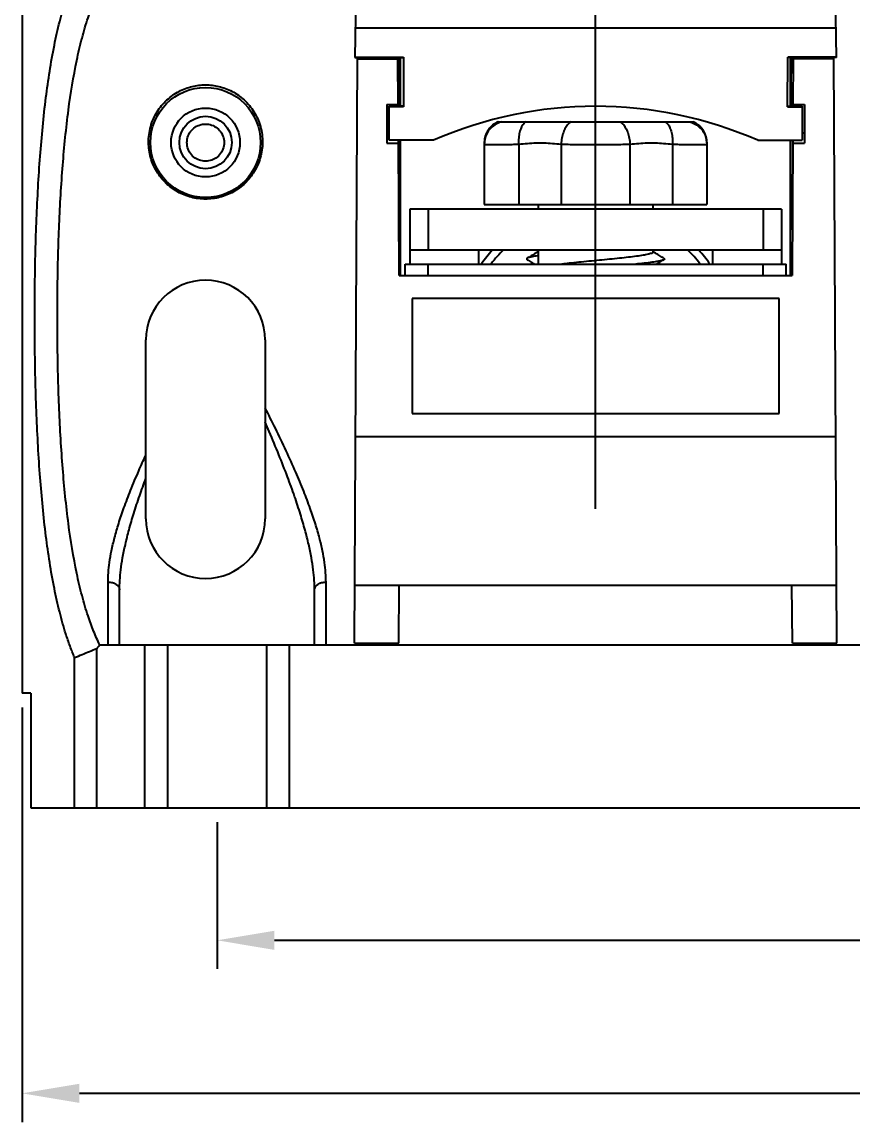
# Model space of a CAD drawing. Header units: millimetres. Extents: x 107 to 2900, y 85 to 3996.
# Drawn here: x 1994.32 to 2030.5, y 3585.27 to 3633.21 of the extents above; entities that cross this region are included whole.
import ezdxf
from ezdxf.lldxf.tags import DXFTag

# ---------------------------------------------------------------- set-up
doc = ezdxf.new("R2010")
doc.units = ezdxf.units.MM
doc.layers.add('2', color=7, linetype='Continuous')
doc.styles.get("Standard").update_dxf_attribs({"font": 'BareunDotumPro1.ttf'})
tags = doc.linetypes.add('CENTER', pattern=[2, 1.25, -0.25, 0.25, -0.25]).pattern_tags.tags
tags[10:11] = [DXFTag(74, 4), DXFTag(75, 0), DXFTag(340, '0'), DXFTag(46, 1.0), DXFTag(50, 0.0), DXFTag(44, 0.0), DXFTag(45, 0.0)]
tags[8:9] = [DXFTag(74, 4), DXFTag(75, 0), DXFTag(340, '0'), DXFTag(46, 1.0), DXFTag(50, 0.0), DXFTag(44, 0.0), DXFTag(45, 0.0)]
tags[6:7] = [DXFTag(74, 4), DXFTag(75, 0), DXFTag(340, '0'), DXFTag(46, 1.0), DXFTag(50, 0.0), DXFTag(44, 0.0), DXFTag(45, 0.0)]
tags[4:5] = [DXFTag(74, 4), DXFTag(75, 0), DXFTag(340, '0'), DXFTag(46, 1.0), DXFTag(50, 0.0), DXFTag(44, 0.0), DXFTag(45, 0.0)]
doc.dimstyles.new('ISO-25', dxfattribs={"dimtxt": 2.5, "dimasz": 2.5, "dimexe": 1.25, "dimexo": 0.625, "dimtad": 1, "dimtxsty": 'Standard', "dimcen": 2.5, "dimadec": 0, "dimazin": 0, "dimtfac": 1, "dimtmove": 0, "dimatfit": 3, "dimfxl": 0, "dimarcsym": 0})

# ---------------------------------------------------------------- blocks, each defined once
blk = doc.blocks.new('*D58')
at = {"color": 0, "lineweight": -2}
for p, q in [((2002.82, 3598.334), (2002.82, 3591.938)), ((2095.82, 3598.334), (2095.82, 3591.938)), ((2005.32, 3593.188), (2093.32, 3593.188))]:
    blk.add_line(p, q, dxfattribs=at)
at = {"color": 0}
for points in [[(2005.32, 3593.604), (2005.32, 3592.771), (2002.82, 3593.188)], [(2093.32, 3592.771), (2093.32, 3593.604), (2095.82, 3593.188)]]:
    blk.add_solid(points, dxfattribs=at)
at = {"layer": 'Defpoints', "color": 0}
for p in [(2002.82, 3598.959), (2095.82, 3598.959), (2095.82, 3593.188)]:
    blk.add_point(p, dxfattribs=at)
at = {"color": 0, "insert": (2049.32, 3595.063), "char_height": 2.5, "attachment_point": 5}
blk.add_mtext('93', dxfattribs=at)
blk = doc.blocks.new('*D59')
at = {"color": 0, "lineweight": -2}
for p, q in [((1994.32, 3603.334), (1994.32, 3585.269)), ((2104.32, 3603.334), (2104.32, 3585.269)), ((1996.82, 3586.519), (2101.82, 3586.519))]:
    blk.add_line(p, q, dxfattribs=at)
at = {"color": 0}
for points in [[(1996.82, 3586.936), (1996.82, 3586.103), (1994.32, 3586.519)], [(2101.82, 3586.103), (2101.82, 3586.936), (2104.32, 3586.519)]]:
    blk.add_solid(points, dxfattribs=at)
at = {"layer": 'Defpoints', "color": 0}
for p in [(1994.32, 3603.959), (2104.32, 3603.959), (2104.32, 3586.519)]:
    blk.add_point(p, dxfattribs=at)
at = {"color": 0, "insert": (2049.32, 3588.394), "char_height": 2.5, "attachment_point": 5}
blk.add_mtext('110', dxfattribs=at)

msp = doc.modelspace()

# ---------------------------------------------------------------- linework, layer by layer
at = {"color": 7, "linetype": 'Continuous'}
for p, q in [((1994.32, 3697.459), (1994.32, 3603.959)), ((2008.895, 3635.959), (2008.82, 3631.658)), ((2029.819, 3631.658), (2029.744, 3635.959)), ((2008.843, 3632.961), (2029.796, 3632.961)), ((2008.806, 3606.144), (2008.94, 3631.658)), ((2008.82, 3631.658), (2010.942, 3631.658)), ((2008.821, 3631.68), (2010.942, 3631.68)), ((2008.94, 3631.608), (2010.706, 3631.608)), ((2010.716, 3629.54), (2010.705, 3631.658)), ((2010.82, 3629.54), (2010.82, 3631.658)), ((2010.942, 3631.68), (2010.953, 3629.518)), ((2027.686, 3629.518), (2027.697, 3631.68)), ((2029.819, 3631.68), (2027.697, 3631.68)), ((2029.819, 3631.658), (2027.697, 3631.658)), ((2027.82, 3629.54), (2027.82, 3631.658)), ((2027.934, 3631.658), (2027.923, 3629.54)), ((2029.699, 3631.608), (2027.933, 3631.608)), ((2029.833, 3606.144), (2029.699, 3631.658)), ((2010.22, 3629.615), (2010.716, 3629.615)), ((2010.22, 3629.615), (2010.22, 3627.934)), ((2027.923, 3629.615), (2028.42, 3629.615)), ((2028.42, 3629.615), (2028.42, 3627.934)), ((2010.953, 3629.54), (2010.32, 3629.54)), ((2010.32, 3628.054), (2010.32, 3629.54)), ((2010.953, 3629.518), (2010.32, 3629.518)), ((2027.686, 3629.54), (2028.32, 3629.54)), ((2027.686, 3629.518), (2028.32, 3629.518)), ((2028.32, 3629.54), (2028.32, 3628.054)), ((2015.224, 3628.859), (2016.288, 3628.859)), ((2018.256, 3628.859), (2020.383, 3628.859)), ((2022.351, 3628.859), (2023.415, 3628.859)), ((2010.22, 3628.38), (2010.32, 3628.38)), ((2028.32, 3628.38), (2028.42, 3628.38)), ((2010.22, 3627.934), (2010.725, 3627.934)), ((2012.252, 3628.054), (2010.32, 3628.054)), ((2010.755, 3622.159), (2010.724, 3628.054)), ((2010.82, 3622.159), (2010.82, 3628.054)), ((2014.47, 3627.942), (2014.47, 3625.259)), ((2015.97, 3627.892), (2015.97, 3625.259)), ((2017.82, 3627.892), (2017.82, 3625.259)), ((2020.82, 3627.892), (2020.82, 3625.259)), ((2022.669, 3627.892), (2022.669, 3625.259)), ((2024.169, 3627.942), (2024.169, 3625.259)), ((2026.387, 3628.054), (2028.32, 3628.054)), ((2027.82, 3622.159), (2027.82, 3628.054)), ((2027.915, 3628.054), (2027.884, 3622.159)), ((2027.914, 3627.934), (2028.42, 3627.934)), ((2011.22, 3625.059), (2011.22, 3622.659)), ((2027.42, 3625.059), (2011.22, 3625.059)), ((2012.02, 3625.059), (2012.02, 3623.259)), ((2014.47, 3625.259), (2024.169, 3625.259)), ((2016.82, 3625.259), (2016.82, 3625.059)), ((2021.82, 3625.259), (2021.82, 3625.059)), ((2026.62, 3625.059), (2026.62, 3623.259)), ((2027.42, 3625.059), (2027.42, 3622.659)), ((2027.42, 3623.259), (2011.22, 3623.259)), ((2014.22, 3623.259), (2014.22, 3622.659)), ((2016.82, 3623.259), (2016.82, 3622.659)), ((2021.82, 3623.259), (2021.82, 3623.184)), ((2024.42, 3623.259), (2024.42, 3622.659)), ((2011.02, 3622.659), (2027.62, 3622.659)), ((2011.02, 3622.159), (2011.02, 3622.659)), ((2012.02, 3622.159), (2012.02, 3622.659)), ((2026.62, 3622.159), (2026.62, 3622.659)), ((2027.62, 3622.159), (2027.62, 3622.659)), ((2010.755, 3622.159), (2027.884, 3622.159)), ((2027.32, 3621.159), (2011.32, 3621.159)), ((2011.32, 3621.159), (2011.32, 3616.144)), ((2027.32, 3616.144), (2027.32, 3621.159)), ((2011.32, 3616.144), (2027.32, 3616.144)), ((2008.853, 3615.144), (2029.786, 3615.144)), ((1998.07, 3606.059), (1998.07, 3608.803)), ((2007.57, 3606.059), (2007.57, 3608.803)), ((2008.82, 3608.659), (2029.82, 3608.659)), ((2010.741, 3606.144), (2010.763, 3608.659)), ((2027.898, 3606.144), (2027.876, 3608.659)), ((1998.57, 3606.059), (1998.57, 3608.459)), ((2007.07, 3606.059), (2007.07, 3608.459)), ((2008.806, 3606.144), (2010.741, 3606.144)), ((2027.898, 3606.144), (2029.833, 3606.144)), ((1997.576, 3598.959), (1997.576, 3605.906)), ((1997.71, 3606.059), (2100.929, 3606.059)), ((1999.67, 3598.959), (1999.67, 3606.059)), ((2000.67, 3598.959), (2000.67, 3606.059)), ((2004.97, 3606.059), (2004.97, 3598.959)), ((2005.97, 3606.059), (2005.97, 3598.959)), ((1996.612, 3598.959), (1996.612, 3605.51)), ((1994.706, 3603.959), (1994.32, 3603.959)), ((1994.706, 3603.959), (1994.706, 3598.959)), ((1994.706, 3598.959), (2103.833, 3598.959))]:
    msp.add_line(p, q, dxfattribs=at)
msp.add_line((2000.67, 3598.959), (2004.97, 3598.959))
for radius in [2.4, 1.5, 1.141]:
    msp.add_circle((2002.32, 3627.959), radius, dxfattribs=at)
for centre, radius, start, end in [((2019.32, 3611.986), 17.553, 66.2563, 113.7437), ((2015.47, 3627.942), 1, 113.5943, 180.0001), ((2023.169, 3627.942), 1, 359.9999, 66.4057), ((2019.32, 3619.159), 6.09, 137.6543, 144.7239), ((2019.32, 3619.159), 5.75, 134.2013, 142.3021), ((2019.32, 3619.159), 5.75, 37.6979, 45.7987), ((2019.32, 3619.159), 6.09, 35.2761, 42.3457)]:
    msp.add_arc(centre, radius, start, end, dxfattribs=at)
for points, knots in [([(1996.612, 3605.509), (1996.541, 3605.674), (1996.406, 3606.017), (1996.182, 3606.675), (1995.948, 3607.51), (1995.632, 3608.925), (1995.331, 3610.882), (1995.09, 3613.41), (1994.94, 3616.12), (1994.87, 3618.935), (1994.87, 3621.783), (1994.94, 3624.597), (1995.09, 3627.307), (1995.331, 3629.835), (1995.632, 3631.792), (1995.948, 3633.207), (1996.182, 3634.042), (1996.406, 3634.7), (1996.541, 3635.043), (1996.612, 3635.208)], [0, 0, 0, 0, 0.537871, 1.105252, 2.084338, 3.137699, 5.45389, 8.016772, 10.755703, 13.592942, 16.462472, 19.299679, 22.038534, 24.601412, 26.917623, 27.970973, 28.950044, 29.517439, 30.055335, 30.055335, 30.055335, 30.055335]), ([(1997.709, 3606.058), (1997.613, 3606.255), (1997.429, 3606.672), (1997.168, 3607.39), (1996.921, 3608.232), (1996.61, 3609.567), (1996.313, 3611.414), (1996.075, 3613.801), (1995.928, 3616.358), (1995.858, 3619.015), (1995.858, 3621.703), (1995.928, 3624.359), (1996.075, 3626.916), (1996.313, 3629.303), (1996.61, 3631.15), (1996.921, 3632.485), (1997.168, 3633.327), (1997.429, 3634.045), (1997.613, 3634.462), (1997.709, 3634.659)], [0, 0, 0, 0, 0.658397, 1.364436, 2.291578, 3.287885, 5.476296, 7.89611, 10.481382, 13.159135, 15.86728, 18.545002, 21.130203, 23.550012, 25.738443, 26.73474, 27.661867, 28.367915, 29.026342, 29.026342, 29.026342, 29.026342]), ([(2010.796, 3629.54), (2010.793, 3629.997), (2010.789, 3630.703), (2010.783, 3631.409), (2010.781, 3631.658)], [0, 0, 0, 0, 1.371543, 2.118142, 2.118142, 2.118142, 2.118142]), ([(2027.843, 3629.54), (2027.846, 3629.997), (2027.85, 3630.703), (2027.856, 3631.409), (2027.858, 3631.658)], [0, 0, 0, 0, 1.371543, 2.118142, 2.118142, 2.118142, 2.118142]), ([(1999.835, 3627.959), (1999.833, 3628.195), (1999.896, 3628.665), (2000.179, 3629.305), (2000.611, 3629.828), (2001.142, 3630.203), (2001.722, 3630.422), (2002.319, 3630.494), (2002.917, 3630.422), (2003.497, 3630.203), (2004.028, 3629.828), (2004.46, 3629.305), (2004.743, 3628.665), (2004.806, 3628.195), (2004.804, 3627.959)], [0, 0, 0, 0, 0.708506, 1.399966, 2.073695, 2.717076, 3.328268, 3.917116, 4.50498, 5.116285, 5.75893, 6.434036, 7.12562, 7.833686, 7.833686, 7.833686, 7.833686]), ([(2002.32, 3627.142), (2002.229, 3627.142), (2002.044, 3627.173), (2001.797, 3627.311), (2001.607, 3627.53), (2001.504, 3627.806), (2001.505, 3628.104), (2001.611, 3628.381), (2001.803, 3628.598), (2002.05, 3628.733), (2002.231, 3628.763), (2002.32, 3628.763)], [0, 0, 0, 0, 0.272092, 0.550139, 0.832861, 1.122473, 1.416691, 1.707062, 1.992438, 2.26882, 2.533603, 2.533603, 2.533603, 2.533603]), ([(2002.32, 3628.763), (2002.409, 3628.763), (2002.592, 3628.732), (2002.838, 3628.597), (2003.029, 3628.379), (2003.135, 3628.103), (2003.135, 3627.805), (2003.031, 3627.528), (2002.841, 3627.31), (2002.594, 3627.173), (2002.41, 3627.142), (2002.32, 3627.142)], [0, 0, 0, 0, 0.268151, 0.543737, 0.826922, 1.118633, 1.412844, 1.702024, 1.985866, 2.26195, 2.533606, 2.533606, 2.533606, 2.533606]), ([(2015.224, 3628.859), (2015.139, 3628.837), (2014.973, 3628.771), (2014.76, 3628.611), (2014.596, 3628.401), (2014.493, 3628.156), (2014.47, 3627.979), (2014.47, 3627.892)], [0, 0, 0, 0, 0.263671, 0.527196, 0.790551, 1.053757, 1.316877, 1.316877, 1.316877, 1.316877]), ([(2014.863, 3628.737), (2014.861, 3628.736), (2014.826, 3628.709), (2014.793, 3628.68), (2014.764, 3628.65)], [0, 0, 0, 0, 0.0076805, 0.1323707, 0.1323707, 0.1323707, 0.1323707]), ([(2014.863, 3628.737), (2014.861, 3628.736), (2014.826, 3628.709), (2014.793, 3628.68), (2014.764, 3628.65)], [0, 0, 0, 0, 0.0076723, 0.1322679, 0.1322679, 0.1322679, 0.1322679]), ([(2015.07, 3628.859), (2015.064, 3628.856), (2014.991, 3628.823), (2014.921, 3628.782), (2014.863, 3628.737)], [0, 0, 0, 0, 0.0197613, 0.2394933, 0.2394933, 0.2394933, 0.2394933]), ([(2015.07, 3628.859), (2015.064, 3628.856), (2014.991, 3628.823), (2014.921, 3628.782), (2014.863, 3628.737)], [0, 0, 0, 0, 0.0197518, 0.2394887, 0.2394887, 0.2394887, 0.2394887]), ([(2015.07, 3628.859), (2015.07, 3628.864), (2015.105, 3628.851), (2015.143, 3628.864), (2015.195, 3628.859), (2015.224, 3628.859)], [0, 0, 0, 0, 0.0160581, 0.0669174, 0.1546589, 0.1546589, 0.1546589, 0.1546589]), ([(2016.288, 3628.859), (2016.243, 3628.835), (2016.157, 3628.758), (2016.065, 3628.595), (2015.999, 3628.388), (2015.965, 3628.148), (2015.964, 3627.978), (2015.97, 3627.892)], [0, 0, 0, 0, 0.152049, 0.336954, 0.555567, 0.800934, 1.061768, 1.061768, 1.061768, 1.061768]), ([(2016.288, 3628.859), (2016.434, 3628.859), (2016.736, 3628.858), (2017.207, 3628.859), (2017.717, 3628.858), (2018.071, 3628.859), (2018.256, 3628.859)], [0, 0, 0, 0, 0.437713, 0.906524, 1.412766, 1.967749, 1.967749, 1.967749, 1.967749]), ([(2018.256, 3628.859), (2018.207, 3628.835), (2018.113, 3628.758), (2018.001, 3628.597), (2017.91, 3628.39), (2017.846, 3628.15), (2017.825, 3627.979), (2017.82, 3627.892)], [0, 0, 0, 0, 0.161349, 0.356929, 0.584717, 0.83614, 1.099069, 1.099069, 1.099069, 1.099069]), ([(2020.383, 3628.859), (2020.568, 3628.859), (2020.922, 3628.858), (2021.432, 3628.859), (2021.903, 3628.858), (2022.205, 3628.859), (2022.351, 3628.859)], [0, 0, 0, 0, 0.554921, 1.061188, 1.529982, 1.967749, 1.967749, 1.967749, 1.967749]), ([(2020.383, 3628.859), (2020.432, 3628.835), (2020.526, 3628.758), (2020.638, 3628.597), (2020.729, 3628.39), (2020.793, 3628.15), (2020.814, 3627.979), (2020.82, 3627.892)], [0, 0, 0, 0, 0.161361, 0.356958, 0.584768, 0.836212, 1.099158, 1.099158, 1.099158, 1.099158]), ([(2022.351, 3628.859), (2022.396, 3628.835), (2022.482, 3628.758), (2022.574, 3628.595), (2022.64, 3628.388), (2022.674, 3628.148), (2022.675, 3627.978), (2022.669, 3627.892)], [0, 0, 0, 0, 0.152032, 0.336919, 0.555511, 0.800857, 1.061672, 1.061672, 1.061672, 1.061672]), ([(2023.415, 3628.859), (2023.444, 3628.859), (2023.496, 3628.864), (2023.533, 3628.85), (2023.57, 3628.864), (2023.57, 3628.859)], [0, 0, 0, 0, 0.0872353, 0.1383617, 0.1546589, 0.1546589, 0.1546589, 0.1546589]), ([(2023.415, 3628.859), (2023.5, 3628.837), (2023.666, 3628.771), (2023.879, 3628.611), (2024.043, 3628.401), (2024.146, 3628.156), (2024.169, 3627.979), (2024.169, 3627.892)], [0, 0, 0, 0, 0.263684, 0.527221, 0.790589, 1.053807, 1.316939, 1.316939, 1.316939, 1.316939]), ([(2023.776, 3628.737), (2023.718, 3628.782), (2023.648, 3628.823), (2023.576, 3628.856), (2023.569, 3628.859)], [0, 0, 0, 0, 0.219732, 0.2394933, 0.2394933, 0.2394933, 0.2394933]), ([(2023.776, 3628.737), (2023.718, 3628.782), (2023.648, 3628.823), (2023.576, 3628.856), (2023.569, 3628.859)], [0, 0, 0, 0, 0.2197369, 0.2394887, 0.2394887, 0.2394887, 0.2394887]), ([(2023.875, 3628.65), (2023.846, 3628.68), (2023.813, 3628.709), (2023.778, 3628.736), (2023.776, 3628.737)], [0, 0, 0, 0, 0.1246902, 0.1323707, 0.1323707, 0.1323707, 0.1323707]), ([(2023.875, 3628.65), (2023.846, 3628.68), (2023.813, 3628.709), (2023.778, 3628.736), (2023.776, 3628.737)], [0, 0, 0, 0, 0.1245955, 0.1322679, 0.1322679, 0.1322679, 0.1322679]), ([(2014.574, 3628.386), (2014.573, 3628.385), (2014.55, 3628.338), (2014.531, 3628.29), (2014.516, 3628.242)], [0, 0, 0, 0, 0.0040152, 0.1547341, 0.1547341, 0.1547341, 0.1547341]), ([(2014.574, 3628.386), (2014.573, 3628.385), (2014.55, 3628.339), (2014.531, 3628.29), (2014.516, 3628.243)], [0, 0, 0, 0, 0.004011, 0.1546211, 0.1546211, 0.1546211, 0.1546211]), ([(2014.698, 3628.578), (2014.697, 3628.577), (2014.668, 3628.541), (2014.641, 3628.503), (2014.617, 3628.465)], [0, 0, 0, 0, 0.0060279, 0.1393603, 0.1393603, 0.1393603, 0.1393603]), ([(2024.022, 3628.465), (2023.998, 3628.503), (2023.972, 3628.541), (2023.942, 3628.577), (2023.941, 3628.578)], [0, 0, 0, 0, 0.1333323, 0.1393603, 0.1393603, 0.1393603, 0.1393603]), ([(2024.022, 3628.465), (2023.998, 3628.503), (2023.971, 3628.541), (2023.942, 3628.577), (2023.941, 3628.578)], [0, 0, 0, 0, 0.1332298, 0.1392512, 0.1392512, 0.1392512, 0.1392512]), ([(2024.123, 3628.242), (2024.108, 3628.29), (2024.089, 3628.338), (2024.066, 3628.385), (2024.065, 3628.386)], [0, 0, 0, 0, 0.150719, 0.1547341, 0.1547341, 0.1547341, 0.1547341]), ([(2024.123, 3628.243), (2024.108, 3628.29), (2024.089, 3628.339), (2024.066, 3628.385), (2024.065, 3628.386)], [0, 0, 0, 0, 0.1506101, 0.1546211, 0.1546211, 0.1546211, 0.1546211]), ([(2004.804, 3627.959), (2004.802, 3627.734), (2004.737, 3627.29), (2004.471, 3626.681), (2004.064, 3626.17), (2003.546, 3625.785), (2002.952, 3625.546), (2002.319, 3625.465), (2001.685, 3625.547), (2001.091, 3625.786), (2000.574, 3626.171), (2000.167, 3626.682), (1999.902, 3627.291), (1999.837, 3627.735), (1999.835, 3627.959)], [0, 0, 0, 0, 0.672732, 1.328074, 1.972167, 2.609561, 3.242203, 3.873713, 4.503945, 5.137784, 5.773923, 6.418911, 7.072874, 7.745083, 7.745083, 7.745083, 7.745083]), ([(2010.819, 3622.159), (2010.818, 3622.505), (2010.817, 3623.771), (2010.813, 3625.696), (2010.807, 3627.275), (2010.804, 3627.934)], [0, 0, 0, 0, 1.039234, 3.796633, 5.775587, 5.775587, 5.775587, 5.775587]), ([(2014.47, 3627.892), (2014.47, 3627.884), (2014.507, 3627.874), (2014.56, 3627.87), (2014.664, 3627.866), (2014.8, 3627.865), (2014.975, 3627.865), (2015.183, 3627.867), (2015.422, 3627.871), (2015.688, 3627.878), (2015.873, 3627.886), (2015.97, 3627.892)], [0, 0, 0, 0, 0.023827, 0.084592, 0.184711, 0.323196, 0.4982, 0.70727, 0.947333, 1.21464, 1.504787, 1.504787, 1.504787, 1.504787]), ([(2015.97, 3627.892), (2016.098, 3627.902), (2016.346, 3627.923), (2016.714, 3627.943), (2017.075, 3627.943), (2017.443, 3627.923), (2017.692, 3627.902), (2017.82, 3627.892)], [0, 0, 0, 0, 0.38478, 0.748507, 1.10426, 1.468012, 1.853004, 1.853004, 1.853004, 1.853004]), ([(2017.82, 3627.892), (2017.923, 3627.886), (2018.135, 3627.878), (2018.461, 3627.871), (2018.799, 3627.867), (2019.145, 3627.865), (2019.494, 3627.865), (2019.84, 3627.867), (2020.178, 3627.871), (2020.504, 3627.878), (2020.716, 3627.886), (2020.82, 3627.892)], [0, 0, 0, 0, 0.309898, 0.637514, 0.977615, 1.325196, 1.675256, 2.022851, 2.362945, 2.690584, 3.000769, 3.000769, 3.000769, 3.000769]), ([(2020.82, 3627.892), (2020.947, 3627.902), (2021.196, 3627.923), (2021.564, 3627.943), (2021.925, 3627.943), (2022.293, 3627.923), (2022.541, 3627.902), (2022.669, 3627.892)], [0, 0, 0, 0, 0.385007, 0.748658, 1.104405, 1.468195, 1.853004, 1.853004, 1.853004, 1.853004]), ([(2022.669, 3627.892), (2022.766, 3627.886), (2022.952, 3627.878), (2023.217, 3627.871), (2023.456, 3627.867), (2023.664, 3627.865), (2023.839, 3627.865), (2023.975, 3627.866), (2024.079, 3627.87), (2024.132, 3627.874), (2024.169, 3627.884), (2024.169, 3627.892)], [0, 0, 0, 0, 0.290224, 0.557849, 0.797812, 1.006771, 1.181683, 1.320105, 1.420185, 1.480942, 1.504785, 1.504785, 1.504785, 1.504785]), ([(2027.82, 3622.159), (2027.821, 3622.505), (2027.822, 3623.771), (2027.827, 3625.696), (2027.832, 3627.275), (2027.835, 3627.934)], [0, 0, 0, 0, 1.039234, 3.796633, 5.775587, 5.775587, 5.775587, 5.775587]), ([(2016.346, 3622.914), (2016.335, 3622.907), (2016.304, 3622.884), (2016.335, 3622.86), (2016.346, 3622.853)], [0, 0, 0, 0, 0.04060052, 0.08120101, 0.08120101, 0.08120101, 0.08120101]), ([(2016.82, 3623.202), (2016.783, 3623.18), (2016.682, 3623.119), (2016.524, 3623.023), (2016.402, 3622.95), (2016.346, 3622.915)], [0, 0, 0, 0, 0.1292631, 0.3549477, 0.554252, 0.554252, 0.554252, 0.554252]), ([(2016.819, 3623.024), (2016.787, 3623.019), (2016.68, 3623.002), (2016.528, 3622.974), (2016.4, 3622.945), (2016.352, 3622.918), (2016.346, 3622.914)], [0, 0, 0, 0, 0.0990229, 0.323918, 0.4655319, 0.4875026, 0.4875026, 0.4875026, 0.4875026]), ([(2021.816, 3623.183), (2021.817, 3623.179), (2021.818, 3623.148), (2021.719, 3623.118), (2021.592, 3623.076), (2021.365, 3623.037), (2021.084, 3622.994), (2020.74, 3622.952), (2020.351, 3622.91), (2019.927, 3622.867), (2019.483, 3622.824), (2019.034, 3622.781), (2018.595, 3622.739), (2018.202, 3622.699), (2017.958, 3622.671), (2017.853, 3622.659)], [0, 0, 0, 0, 0.011028, 0.087998, 0.238249, 0.461883, 0.752808, 1.101991, 1.498232, 1.928662, 2.379263, 2.83531, 3.281871, 3.70435, 4.019193, 4.019193, 4.019193, 4.019193]), ([(2022.293, 3622.915), (2022.237, 3622.95), (2022.115, 3623.023), (2021.96, 3623.117), (2021.862, 3623.177), (2021.828, 3623.197)], [0, 0, 0, 0, 0.1993043, 0.4249889, 0.5444884, 0.5444884, 0.5444884, 0.5444884]), ([(2022.293, 3622.914), (2022.304, 3622.907), (2022.335, 3622.884), (2022.304, 3622.86), (2022.293, 3622.853)], [0, 0, 0, 0, 0.04060052, 0.08120101, 0.08120101, 0.08120101, 0.08120101]), ([(2016.346, 3622.852), (2016.403, 3622.817), (2016.51, 3622.753), (2016.616, 3622.688), (2016.665, 3622.659)], [0, 0, 0, 0, 0.2030943, 0.373437, 0.373437, 0.373437, 0.373437]), ([(2022.293, 3622.853), (2022.287, 3622.849), (2022.239, 3622.822), (2022.111, 3622.794), (2021.893, 3622.752), (2021.595, 3622.713), (2021.314, 3622.682), (2021.134, 3622.664), (2021.077, 3622.658)], [0, 0, 0, 0, 0.021971, 0.163585, 0.38848, 0.691303, 1.063414, 1.235568, 1.235568, 1.235568, 1.235568]), ([(2021.974, 3622.659), (2022.023, 3622.688), (2022.129, 3622.753), (2022.236, 3622.817), (2022.293, 3622.852)], [0, 0, 0, 0, 0.1703427, 0.373437, 0.373437, 0.373437, 0.373437]), ([(2007.57, 3608.803), (2007.57, 3608.936), (2007.558, 3609.221), (2007.508, 3609.675), (2007.418, 3610.182), (2007.286, 3610.743), (2007.107, 3611.36), (2006.877, 3612.04), (2006.591, 3612.793), (2006.241, 3613.63), (2005.828, 3614.545), (2005.38, 3615.477), (2005.07, 3616.098), (2004.92, 3616.393)], [0, 0, 0, 0, 0.399821, 0.85428, 1.367634, 1.943101, 2.583472, 3.295761, 4.094942, 4.999106, 6.017527, 7.105978, 8.100255, 8.100255, 8.100255, 8.100255]), ([(2007.07, 3608.459), (2007.07, 3608.596), (2007.059, 3608.889), (2007.014, 3609.356), (2006.934, 3609.878), (2006.816, 3610.455), (2006.656, 3611.091), (2006.451, 3611.791), (2006.195, 3612.566), (2005.881, 3613.428), (2005.511, 3614.371), (2005.182, 3615.161), (2004.979, 3615.633), (2004.92, 3615.77)], [0, 0, 0, 0, 0.411654, 0.878992, 1.405739, 1.994581, 2.647829, 3.372182, 4.18244, 5.096512, 6.123385, 7.218361, 7.665512, 7.665512, 7.665512, 7.665512]), ([(1998.07, 3608.803), (1998.07, 3608.937), (1998.081, 3609.223), (1998.132, 3609.678), (1998.222, 3610.188), (1998.356, 3610.753), (1998.537, 3611.376), (1998.77, 3612.064), (1999.062, 3612.829), (1999.384, 3613.596), (1999.614, 3614.107), (1999.72, 3614.337)], [0, 0, 0, 0, 0.400671, 0.857427, 1.374081, 1.953706, 2.598938, 3.319212, 4.131433, 5.056325, 5.813428, 5.813428, 5.813428, 5.813428]), ([(1998.57, 3608.459), (1998.57, 3608.596), (1998.58, 3608.891), (1998.625, 3609.359), (1998.706, 3609.884), (1998.826, 3610.466), (1998.988, 3611.108), (1999.196, 3611.816), (1999.443, 3612.56), (1999.627, 3613.067), (1999.72, 3613.315)], [0, 0, 0, 0, 0.412518, 0.882212, 1.412333, 2.005404, 2.663571, 3.395986, 4.219377, 5.014507, 5.014507, 5.014507, 5.014507]), ([(1998.07, 3608.803), (1998.134, 3608.803), (1998.259, 3608.787), (1998.422, 3608.715), (1998.539, 3608.603), (1998.57, 3608.505), (1998.57, 3608.459)], [0, 0, 0, 0, 0.1931283, 0.3716871, 0.5273305, 0.6644785, 0.6644785, 0.6644785, 0.6644785]), ([(2007.07, 3608.459), (2007.07, 3608.505), (2007.1, 3608.603), (2007.217, 3608.715), (2007.381, 3608.787), (2007.505, 3608.803), (2007.57, 3608.803)], [0, 0, 0, 0, 0.1371481, 0.2927916, 0.4713504, 0.6644785, 0.6644785, 0.6644785, 0.6644785]), ([(1996.612, 3605.51), (1996.721, 3605.555), (1996.937, 3605.644), (1997.258, 3605.776), (1997.471, 3605.863), (1997.576, 3605.906)], [0, 0, 0, 0, 0.353695, 0.701083, 1.042146, 1.042146, 1.042146, 1.042146]), ([(1997.71, 3606.059), (1997.695, 3606.042), (1997.665, 3606.008), (1997.621, 3605.957), (1997.591, 3605.923), (1997.576, 3605.906)], [0, 0, 0, 0, 0.0674528, 0.1350311, 0.202735, 0.202735, 0.202735, 0.202735])]:
    msp.add_open_spline(points, degree=3, knots=knots, dxfattribs=at)
for points in [[(2014.516, 3628.243), (2014.508, 3628.219), (2014.502, 3628.194), (2014.496, 3628.17)], [(2014.516, 3628.242), (2014.508, 3628.219), (2014.502, 3628.194), (2014.496, 3628.17)], [(2014.617, 3628.465), (2014.602, 3628.439), (2014.587, 3628.413), (2014.574, 3628.386)], [(2014.617, 3628.465), (2014.602, 3628.439), (2014.587, 3628.413), (2014.574, 3628.386)], [(2014.764, 3628.65), (2014.741, 3628.627), (2014.719, 3628.603), (2014.698, 3628.578)], [(2023.941, 3628.578), (2023.92, 3628.603), (2023.898, 3628.627), (2023.875, 3628.65)], [(2023.941, 3628.578), (2023.92, 3628.603), (2023.898, 3628.627), (2023.875, 3628.65)], [(2024.065, 3628.386), (2024.052, 3628.413), (2024.037, 3628.439), (2024.022, 3628.465)], [(2024.065, 3628.386), (2024.052, 3628.413), (2024.037, 3628.439), (2024.022, 3628.465)], [(2024.143, 3628.17), (2024.137, 3628.194), (2024.131, 3628.219), (2024.123, 3628.243)], [(2024.143, 3628.17), (2024.137, 3628.194), (2024.131, 3628.219), (2024.123, 3628.242)], [(2010.804, 3627.934), (2010.804, 3627.974), (2010.803, 3628.014), (2010.803, 3628.054)], [(2014.496, 3628.17), (2014.479, 3628.096), (2014.47, 3628.019), (2014.47, 3627.942)], [(2024.169, 3627.942), (2024.169, 3628.019), (2024.16, 3628.096), (2024.143, 3628.17)], [(2024.169, 3627.942), (2024.169, 3628.019), (2024.16, 3628.096), (2024.143, 3628.17)], [(2027.835, 3627.934), (2027.835, 3627.974), (2027.836, 3628.014), (2027.836, 3628.054)]]:
    msp.add_open_spline(points, degree=3, dxfattribs=at)
at = {"layer": '2', "color": 1, "linetype": 'CENTER'}
msp.add_line((2019.32, 3611.986), (2019.32, 3641.304), dxfattribs=at)
at = {"layer": '2'}
for p, q in [((1999.72, 3611.559), (1999.72, 3619.359)), ((2004.92, 3619.359), (2004.92, 3611.559))]:
    msp.add_line(p, q, dxfattribs=at)
for centre, start, end in [((2002.32, 3619.359), 0, 180), ((2002.32, 3611.559), 180, 0)]:
    msp.add_arc(centre, 2.6, start, end, dxfattribs=at)

# ---------------------------------------------------------------- dimensions: what is measured, and where the dimension line sits
for base, p1, p2, picture, middle in [((2104.32, 3586.519), (1994.32, 3603.959), (2104.32, 3603.959), '*D59', (2049.32, 3588.394)), ((2095.82, 3593.188), (2002.82, 3598.959), (2095.82, 3598.959), '*D58', (2049.32, 3595.063))]:
    dim = msp.add_linear_dim(base=base, p1=p1, p2=p2, dimstyle='ISO-25', override={"dimfxl": 3})
    dim.commit()
    dim.dimension.update_dxf_attribs({"geometry": picture, "text_midpoint": middle})

doc.saveas('drawing.dxf')
